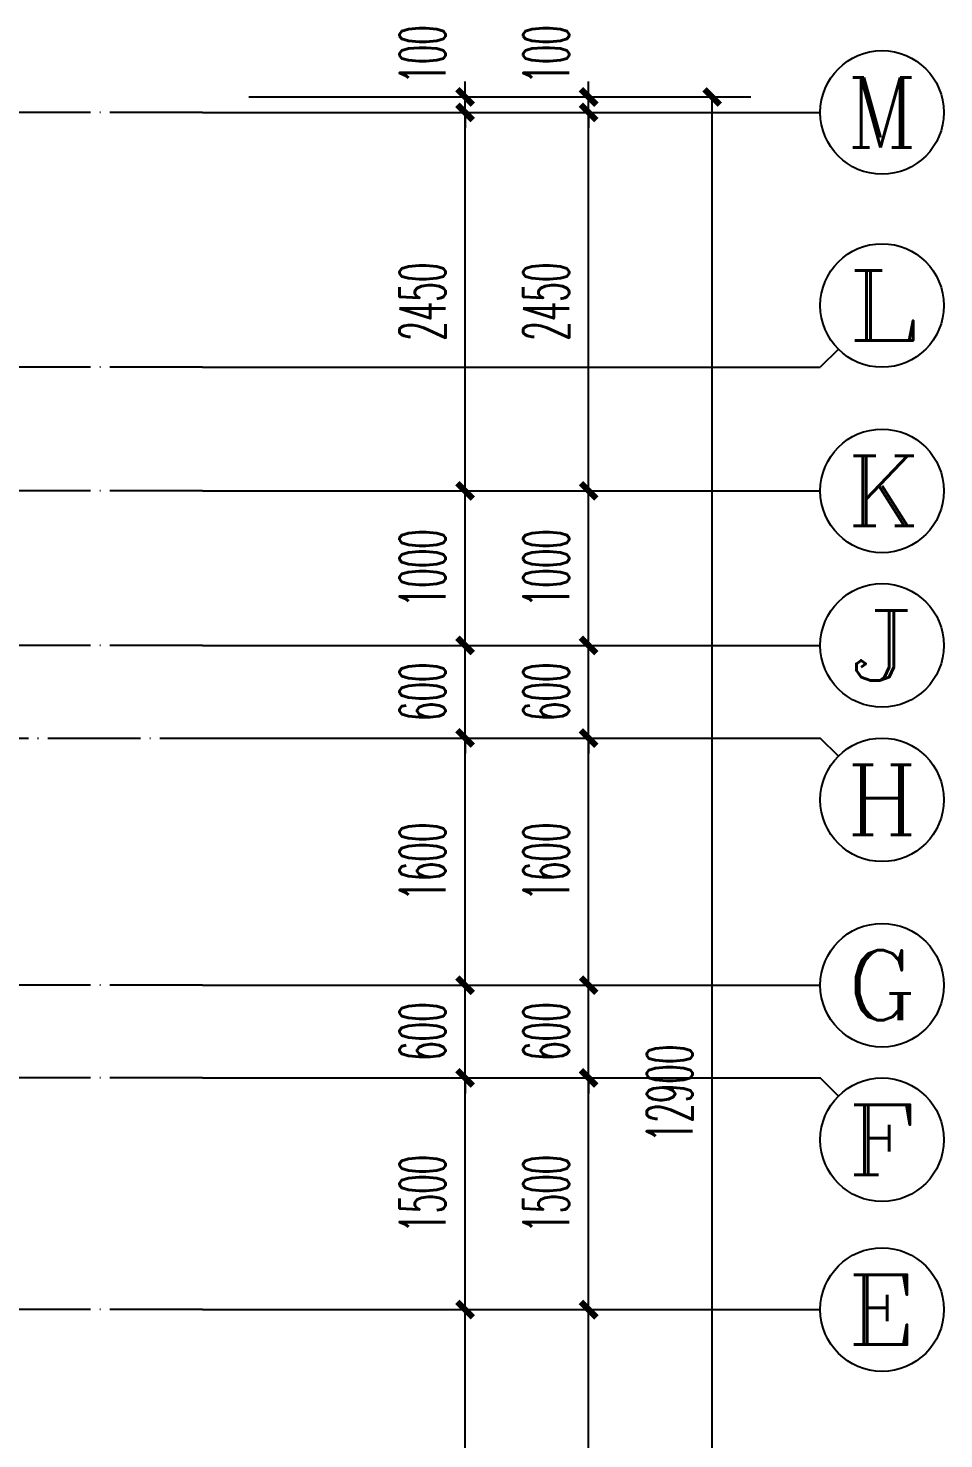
# Model space of a CAD drawing. Extents: x 27938 to 1507990, y 110129 to 923079.
# Drawn here: x 878788 to 884717, y 288174 to 297306 of the extents above; entities that cross this region are included whole.
import ezdxf
from ezdxf.enums import TextEntityAlignment as Align

# ---------------------------------------------------------------- set-up
doc = ezdxf.new("R2010")
doc.units = 0
doc.header["$LTSCALE"] = 1000
doc.header["$MEASUREMENT"] = 0
doc.linetypes.add('DOTE', pattern=[2.42, 2, -0.2, 0.02, -0.2])
for name, color, linetype in [('----建筑底图', 8, 'Continuous'), ('AXIS', 3, 'Continuous'), ('AXIS_TEXT', 7, 'Continuous'), ('DOTE', 1, 'Continuous')]:
    doc.layers.add(name, color=color, linetype=linetype)
doc.styles.add('_TCH_AXIS', font='COMPLEX', dxfattribs={"bigfont": 'GBCBIG'})
doc.styles.add('_TCH_DIM_T3', font='SIMPLEX.shx', dxfattribs={"width": 0.494118, "bigfont": 'GBCBIG.shx'})
doc.styles.add('COMPLEX', font='COMPLEX')
doc.dimstyles.new('_TCH_ARCH&&100', dxfattribs={"dimtxt": 297.5, "dimasz": 100, "dimexe": 250, "dimexo": 300, "dimgap": 126.25, "dimtad": 1, "dimdec": 0, "dimzin": 0, "dimdsep": 46, "dimtxsty": '_TCH_DIM_T3', "dimblk": 'ARCHTICK', "dimcen": 0.09, "dimclrt": 4, "dimazin": 2, "dimtfac": 1, "dimtdec": 0, "dimtix": 1, "dimtmove": 2, "dimatfit": 3, "dimfxl": 100, "dimtolj": 1, "dimtzin": 0, "dimarcsym": 0})

# ---------------------------------------------------------------- blocks, each defined once
blk = doc.blocks.new('_ArchTick')
at = {"color": 0, "linetype": 'ByBlock', "const_width": 0.4}
blk.add_lwpolyline([(-0.5, -0.5), (0.5, 0.5)], dxfattribs=at)
blk = doc.blocks.new('*D1167')
at = {"layer": 'AXIS', "color": 0, "lineweight": -2}
for p, q in [((66602.5, -16549.8), (69852.5, -16549.8)), ((69602.5, -29449.8), (69602.5, -16549.8)), ((66602.5, -29449.8), (69852.5, -29449.8))]:
    blk.add_line(p, q, dxfattribs=at)
at = {"layer": 'Defpoints', "color": 0}
for p in [(66302.5, -16549.8), (69602.5, -16549.8), (66302.5, -29449.8)]:
    blk.add_point(p, dxfattribs=at)
at = {"layer": 'AXIS', "color": 0, "lineweight": -2, "xscale": 100, "yscale": 100, "zscale": 100}
for p, rotation in [((69602.5, -16549.8), 90), ((69602.5, -29449.8), 270)]:
    blk.add_blockref('_ArchTick', p, dxfattribs=dict(at, rotation=rotation))
at = {"layer": 'AXIS', "color": 4, "insert": (69327.5, -22999.8), "char_height": 297.5, "attachment_point": 5, "rotation": 90, "style": '_TCH_DIM_T3'}
blk.add_mtext('\\A1;12900', dxfattribs=at)
blk = doc.blocks.new('*D1172')
at = {"layer": 'AXIS', "color": 0, "lineweight": -2}
for p, q in [((66602.5, -24399.8), (69052.5, -24399.8)), ((68802.5, -27399.8), (68802.5, -24399.8)), ((66602.5, -27399.8), (69052.5, -27399.8))]:
    blk.add_line(p, q, dxfattribs=at)
at = {"layer": 'Defpoints', "color": 0}
for p in [(66302.5, -24399.8), (68802.5, -24399.8), (66302.5, -27399.8)]:
    blk.add_point(p, dxfattribs=at)
at = {"layer": 'AXIS', "color": 0, "lineweight": -2, "xscale": 100, "yscale": 100, "zscale": 100}
for p, rotation in [((68802.5, -24399.8), 90), ((68802.5, -27399.8), 270)]:
    blk.add_blockref('_ArchTick', p, dxfattribs=dict(at, rotation=rotation))
at = {"layer": 'AXIS', "color": 4, "insert": (68527.5, -25899.8), "char_height": 297.5, "attachment_point": 5, "rotation": 90, "style": '_TCH_DIM_T3'}
blk.add_mtext('\\A1;3000', dxfattribs=at)
blk = doc.blocks.new('*D1173')
at = {"layer": 'AXIS', "color": 0, "lineweight": -2}
for p, q in [((66602.5, -22899.8), (69052.5, -22899.8)), ((68802.5, -24399.8), (68802.5, -22899.8)), ((66602.5, -24399.8), (69052.5, -24399.8))]:
    blk.add_line(p, q, dxfattribs=at)
at = {"layer": 'Defpoints', "color": 0}
for p in [(66302.5, -22899.8), (68802.5, -22899.8), (66302.5, -24399.8)]:
    blk.add_point(p, dxfattribs=at)
at = {"layer": 'AXIS', "color": 0, "lineweight": -2, "xscale": 100, "yscale": 100, "zscale": 100}
for p, rotation in [((68802.5, -22899.8), 90), ((68802.5, -24399.8), 270)]:
    blk.add_blockref('_ArchTick', p, dxfattribs=dict(at, rotation=rotation))
at = {"layer": 'AXIS', "color": 4, "insert": (68527.5, -23649.8), "char_height": 297.5, "attachment_point": 5, "rotation": 90, "style": '_TCH_DIM_T3'}
blk.add_mtext('\\A1;1500', dxfattribs=at)
blk = doc.blocks.new('*D1174')
at = {"layer": 'AXIS', "color": 0, "lineweight": -2}
for p, q in [((68802.5, -22299.8), (68802.5, -22199.8)), ((66602.5, -22299.8), (69052.5, -22299.8)), ((68802.5, -22899.8), (68802.5, -22299.8)), ((66602.5, -22899.8), (69052.5, -22899.8)), ((68802.5, -22899.8), (68802.5, -22999.8))]:
    blk.add_line(p, q, dxfattribs=at)
at = {"layer": 'Defpoints', "color": 0}
for p in [(66302.5, -22299.8), (68802.5, -22299.8), (66302.5, -22899.8)]:
    blk.add_point(p, dxfattribs=at)
at = {"layer": 'AXIS', "color": 0, "lineweight": -2, "xscale": 100, "yscale": 100, "zscale": 100}
for p, rotation in [((68802.5, -22299.8), 270), ((68802.5, -22899.8), 90)]:
    blk.add_blockref('_ArchTick', p, dxfattribs=dict(at, rotation=rotation))
at = {"layer": 'AXIS', "color": 4, "insert": (68527.5, -22599.8), "char_height": 297.5, "attachment_point": 5, "rotation": 90, "style": '_TCH_DIM_T3'}
blk.add_mtext('\\A1;600', dxfattribs=at)
blk = doc.blocks.new('*D1175')
at = {"layer": 'AXIS', "color": 0, "lineweight": -2}
for p, q in [((66602.5, -20699.5), (69052.5, -20699.5)), ((68802.5, -22299.8), (68802.5, -20699.5)), ((66602.5, -22299.8), (69052.5, -22299.8))]:
    blk.add_line(p, q, dxfattribs=at)
at = {"layer": 'Defpoints', "color": 0}
for p in [(66302.5, -20699.5), (68802.5, -20699.5), (66302.5, -22299.8)]:
    blk.add_point(p, dxfattribs=at)
at = {"layer": 'AXIS', "color": 0, "lineweight": -2, "xscale": 100, "yscale": 100, "zscale": 100}
for p, rotation in [((68802.5, -20699.5), 90), ((68802.5, -22299.8), 270)]:
    blk.add_blockref('_ArchTick', p, dxfattribs=dict(at, rotation=rotation))
at = {"layer": 'AXIS', "color": 4, "insert": (68527.5, -21499.7), "char_height": 297.5, "attachment_point": 5, "rotation": 90, "style": '_TCH_DIM_T3'}
blk.add_mtext('\\A1;1600', dxfattribs=at)
blk = doc.blocks.new('*D1176')
at = {"layer": 'AXIS', "color": 0, "lineweight": -2}
for p, q in [((68802.5, -20099.8), (68802.5, -19999.8)), ((66602.5, -20099.8), (69052.5, -20099.8)), ((68802.5, -20699.5), (68802.5, -20099.8)), ((66602.5, -20699.5), (69052.5, -20699.5)), ((68802.5, -20699.5), (68802.5, -20799.5))]:
    blk.add_line(p, q, dxfattribs=at)
at = {"layer": 'Defpoints', "color": 0}
for p in [(66302.5, -20099.8), (68802.5, -20099.8), (66302.5, -20699.5)]:
    blk.add_point(p, dxfattribs=at)
at = {"layer": 'AXIS', "color": 0, "lineweight": -2, "xscale": 100, "yscale": 100, "zscale": 100}
for p, rotation in [((68802.5, -20099.8), 270), ((68802.5, -20699.5), 90)]:
    blk.add_blockref('_ArchTick', p, dxfattribs=dict(at, rotation=rotation))
at = {"layer": 'AXIS', "color": 4, "insert": (68527.5, -20399.7), "char_height": 297.5, "attachment_point": 5, "rotation": 90, "style": '_TCH_DIM_T3'}
blk.add_mtext('\\A1;600', dxfattribs=at)
blk = doc.blocks.new('*D1177')
at = {"layer": 'AXIS', "color": 0, "lineweight": -2}
for p, q in [((66602.5, -19099.8), (69052.5, -19099.8)), ((68802.5, -20099.8), (68802.5, -19099.8)), ((66602.5, -20099.8), (69052.5, -20099.8))]:
    blk.add_line(p, q, dxfattribs=at)
at = {"layer": 'Defpoints', "color": 0}
for p in [(66302.5, -19099.8), (68802.5, -19099.8), (66302.5, -20099.8)]:
    blk.add_point(p, dxfattribs=at)
at = {"layer": 'AXIS', "color": 0, "lineweight": -2, "xscale": 100, "yscale": 100, "zscale": 100}
for p, rotation in [((68802.5, -19099.8), 90), ((68802.5, -20099.8), 270)]:
    blk.add_blockref('_ArchTick', p, dxfattribs=dict(at, rotation=rotation))
at = {"layer": 'AXIS', "color": 4, "insert": (68527.5, -19599.8), "char_height": 297.5, "attachment_point": 5, "rotation": 90, "style": '_TCH_DIM_T3'}
blk.add_mtext('\\A1;1000', dxfattribs=at)
blk = doc.blocks.new('*D1178')
at = {"layer": 'AXIS', "color": 0, "lineweight": -2}
for p, q in [((66602.5, -16649.8), (69052.5, -16649.8)), ((68802.5, -19099.8), (68802.5, -16649.8)), ((66602.5, -19099.8), (69052.5, -19099.8))]:
    blk.add_line(p, q, dxfattribs=at)
at = {"layer": 'Defpoints', "color": 0}
for p in [(66302.5, -16649.8), (68802.5, -16649.8), (66302.5, -19099.8)]:
    blk.add_point(p, dxfattribs=at)
at = {"layer": 'AXIS', "color": 0, "lineweight": -2, "xscale": 100, "yscale": 100, "zscale": 100}
for p, rotation in [((68802.5, -16649.8), 90), ((68802.5, -19099.8), 270)]:
    blk.add_blockref('_ArchTick', p, dxfattribs=dict(at, rotation=rotation))
at = {"layer": 'AXIS', "color": 4, "insert": (68527.5, -17874.8), "char_height": 297.5, "attachment_point": 5, "rotation": 90, "style": '_TCH_DIM_T3'}
blk.add_mtext('\\A1;2450', dxfattribs=at)
blk = doc.blocks.new('*D1179')
at = {"layer": 'AXIS', "color": 0, "lineweight": -2}
for p, q in [((68802.5, -16549.8), (68802.5, -16449.8)), ((66602.5, -16549.8), (69052.5, -16549.8)), ((68802.5, -16649.8), (68802.5, -16549.8)), ((66602.5, -16649.8), (69052.5, -16649.8)), ((68802.5, -16649.8), (68802.5, -16749.8))]:
    blk.add_line(p, q, dxfattribs=at)
at = {"layer": 'Defpoints', "color": 0}
for p in [(66302.5, -16549.8), (68802.5, -16549.8), (66302.5, -16649.8)]:
    blk.add_point(p, dxfattribs=at)
at = {"layer": 'AXIS', "color": 0, "lineweight": -2, "xscale": 100, "yscale": 100, "zscale": 100}
for p, rotation in [((68802.5, -16549.8), 270), ((68802.5, -16649.8), 90)]:
    blk.add_blockref('_ArchTick', p, dxfattribs=dict(at, rotation=rotation))
at = {"layer": 'AXIS', "color": 4, "insert": (68527.5, -16274.8), "char_height": 297.5, "attachment_point": 5, "rotation": 90, "style": '_TCH_DIM_T3'}
blk.add_mtext('\\A1;100', dxfattribs=at)
blk = doc.blocks.new('*D1186')
at = {"layer": 'AXIS', "color": 0, "lineweight": -2}
for p, q in [((66602.5, -24399.8), (68252.5, -24399.8)), ((68002.5, -27399.8), (68002.5, -24399.8)), ((66602.5, -27399.8), (68252.5, -27399.8))]:
    blk.add_line(p, q, dxfattribs=at)
at = {"layer": 'Defpoints', "color": 0}
for p in [(66302.5, -24399.8), (68002.5, -24399.8), (66302.5, -27399.8)]:
    blk.add_point(p, dxfattribs=at)
at = {"layer": 'AXIS', "color": 0, "lineweight": -2, "xscale": 100, "yscale": 100, "zscale": 100}
for p, rotation in [((68002.5, -24399.8), 90), ((68002.5, -27399.8), 270)]:
    blk.add_blockref('_ArchTick', p, dxfattribs=dict(at, rotation=rotation))
at = {"layer": 'AXIS', "color": 4, "insert": (67727.5, -25899.8), "char_height": 297.5, "attachment_point": 5, "rotation": 90, "style": '_TCH_DIM_T3'}
blk.add_mtext('\\A1;3000', dxfattribs=at)
blk = doc.blocks.new('*D1187')
at = {"layer": 'AXIS', "color": 0, "lineweight": -2}
for p, q in [((66602.5, -22899.8), (68252.5, -22899.8)), ((68002.5, -24399.8), (68002.5, -22899.8)), ((66602.5, -24399.8), (68252.5, -24399.8))]:
    blk.add_line(p, q, dxfattribs=at)
at = {"layer": 'Defpoints', "color": 0}
for p in [(66302.5, -22899.8), (68002.5, -22899.8), (66302.5, -24399.8)]:
    blk.add_point(p, dxfattribs=at)
at = {"layer": 'AXIS', "color": 0, "lineweight": -2, "xscale": 100, "yscale": 100, "zscale": 100}
for p, rotation in [((68002.5, -22899.8), 90), ((68002.5, -24399.8), 270)]:
    blk.add_blockref('_ArchTick', p, dxfattribs=dict(at, rotation=rotation))
at = {"layer": 'AXIS', "color": 4, "insert": (67727.5, -23649.8), "char_height": 297.5, "attachment_point": 5, "rotation": 90, "style": '_TCH_DIM_T3'}
blk.add_mtext('\\A1;1500', dxfattribs=at)
blk = doc.blocks.new('*D1188')
at = {"layer": 'AXIS', "color": 0, "lineweight": -2}
for p, q in [((68002.5, -22299.8), (68002.5, -22199.8)), ((66602.5, -22299.8), (68252.5, -22299.8)), ((68002.5, -22899.8), (68002.5, -22299.8)), ((66602.5, -22899.8), (68252.5, -22899.8)), ((68002.5, -22899.8), (68002.5, -22999.8))]:
    blk.add_line(p, q, dxfattribs=at)
at = {"layer": 'Defpoints', "color": 0}
for p in [(66302.5, -22299.8), (68002.5, -22299.8), (66302.5, -22899.8)]:
    blk.add_point(p, dxfattribs=at)
at = {"layer": 'AXIS', "color": 0, "lineweight": -2, "xscale": 100, "yscale": 100, "zscale": 100}
for p, rotation in [((68002.5, -22299.8), 270), ((68002.5, -22899.8), 90)]:
    blk.add_blockref('_ArchTick', p, dxfattribs=dict(at, rotation=rotation))
at = {"layer": 'AXIS', "color": 4, "insert": (67727.5, -22599.8), "char_height": 297.5, "attachment_point": 5, "rotation": 90, "style": '_TCH_DIM_T3'}
blk.add_mtext('\\A1;600', dxfattribs=at)
blk = doc.blocks.new('*D1189')
at = {"layer": 'AXIS', "color": 0, "lineweight": -2}
for p, q in [((66602.5, -20699.5), (68252.5, -20699.5)), ((68002.5, -22299.8), (68002.5, -20699.5)), ((66602.5, -22299.8), (68252.5, -22299.8))]:
    blk.add_line(p, q, dxfattribs=at)
at = {"layer": 'Defpoints', "color": 0}
for p in [(66302.5, -20699.5), (68002.5, -20699.5), (66302.5, -22299.8)]:
    blk.add_point(p, dxfattribs=at)
at = {"layer": 'AXIS', "color": 0, "lineweight": -2, "xscale": 100, "yscale": 100, "zscale": 100}
for p, rotation in [((68002.5, -20699.5), 90), ((68002.5, -22299.8), 270)]:
    blk.add_blockref('_ArchTick', p, dxfattribs=dict(at, rotation=rotation))
at = {"layer": 'AXIS', "color": 4, "insert": (67727.5, -21499.7), "char_height": 297.5, "attachment_point": 5, "rotation": 90, "style": '_TCH_DIM_T3'}
blk.add_mtext('\\A1;1600', dxfattribs=at)
blk = doc.blocks.new('*D1190')
at = {"layer": 'AXIS', "color": 0, "lineweight": -2}
for p, q in [((68002.5, -20099.8), (68002.5, -19999.8)), ((66602.5, -20099.8), (68252.5, -20099.8)), ((68002.5, -20699.5), (68002.5, -20099.8)), ((66602.5, -20699.5), (68252.5, -20699.5)), ((68002.5, -20699.5), (68002.5, -20799.5))]:
    blk.add_line(p, q, dxfattribs=at)
at = {"layer": 'Defpoints', "color": 0}
for p in [(66302.5, -20099.8), (68002.5, -20099.8), (66302.5, -20699.5)]:
    blk.add_point(p, dxfattribs=at)
at = {"layer": 'AXIS', "color": 0, "lineweight": -2, "xscale": 100, "yscale": 100, "zscale": 100}
for p, rotation in [((68002.5, -20099.8), 270), ((68002.5, -20699.5), 90)]:
    blk.add_blockref('_ArchTick', p, dxfattribs=dict(at, rotation=rotation))
at = {"layer": 'AXIS', "color": 4, "insert": (67727.5, -20399.7), "char_height": 297.5, "attachment_point": 5, "rotation": 90, "style": '_TCH_DIM_T3'}
blk.add_mtext('\\A1;600', dxfattribs=at)
blk = doc.blocks.new('*D1191')
at = {"layer": 'AXIS', "color": 0, "lineweight": -2}
for p, q in [((66602.5, -19099.8), (68252.5, -19099.8)), ((68002.5, -20099.8), (68002.5, -19099.8)), ((66602.5, -20099.8), (68252.5, -20099.8))]:
    blk.add_line(p, q, dxfattribs=at)
at = {"layer": 'Defpoints', "color": 0}
for p in [(66302.5, -19099.8), (68002.5, -19099.8), (66302.5, -20099.8)]:
    blk.add_point(p, dxfattribs=at)
at = {"layer": 'AXIS', "color": 0, "lineweight": -2, "xscale": 100, "yscale": 100, "zscale": 100}
for p, rotation in [((68002.5, -19099.8), 90), ((68002.5, -20099.8), 270)]:
    blk.add_blockref('_ArchTick', p, dxfattribs=dict(at, rotation=rotation))
at = {"layer": 'AXIS', "color": 4, "insert": (67727.5, -19599.8), "char_height": 297.5, "attachment_point": 5, "rotation": 90, "style": '_TCH_DIM_T3'}
blk.add_mtext('\\A1;1000', dxfattribs=at)
blk = doc.blocks.new('*D1192')
at = {"layer": 'AXIS', "color": 0, "lineweight": -2}
for p, q in [((66602.5, -16649.8), (68252.5, -16649.8)), ((68002.5, -19099.8), (68002.5, -16649.8)), ((66602.5, -19099.8), (68252.5, -19099.8))]:
    blk.add_line(p, q, dxfattribs=at)
at = {"layer": 'Defpoints', "color": 0}
for p in [(66302.5, -16649.8), (68002.5, -16649.8), (66302.5, -19099.8)]:
    blk.add_point(p, dxfattribs=at)
at = {"layer": 'AXIS', "color": 0, "lineweight": -2, "xscale": 100, "yscale": 100, "zscale": 100}
for p, rotation in [((68002.5, -16649.8), 90), ((68002.5, -19099.8), 270)]:
    blk.add_blockref('_ArchTick', p, dxfattribs=dict(at, rotation=rotation))
at = {"layer": 'AXIS', "color": 4, "insert": (67727.5, -17874.8), "char_height": 297.5, "attachment_point": 5, "rotation": 90, "style": '_TCH_DIM_T3'}
blk.add_mtext('\\A1;2450', dxfattribs=at)
blk = doc.blocks.new('*D1193')
at = {"layer": 'AXIS', "color": 0, "lineweight": -2}
for p, q in [((68002.5, -16549.8), (68002.5, -16449.8)), ((66602.5, -16549.8), (68252.5, -16549.8)), ((68002.5, -16649.8), (68002.5, -16549.8)), ((66602.5, -16649.8), (68252.5, -16649.8)), ((68002.5, -16649.8), (68002.5, -16749.8))]:
    blk.add_line(p, q, dxfattribs=at)
at = {"layer": 'Defpoints', "color": 0}
for p in [(66302.5, -16549.8), (68002.5, -16549.8), (66302.5, -16649.8)]:
    blk.add_point(p, dxfattribs=at)
at = {"layer": 'AXIS', "color": 0, "lineweight": -2, "xscale": 100, "yscale": 100, "zscale": 100}
for p, rotation in [((68002.5, -16549.8), 270), ((68002.5, -16649.8), 90)]:
    blk.add_blockref('_ArchTick', p, dxfattribs=dict(at, rotation=rotation))
at = {"layer": 'AXIS', "color": 4, "insert": (67727.5, -16274.8), "char_height": 297.5, "attachment_point": 5, "rotation": 90, "style": '_TCH_DIM_T3'}
blk.add_mtext('\\A1;100', dxfattribs=at)
blk = doc.blocks.new('_AXISO')
blk.add_circle((0, 0), 0.5)
at = {"layer": 'AXIS_TEXT', "style": 'COMPLEX', "width": 1.041667}
blk.add_attdef('A', text='', height=0.56, dxfattribs=at).set_placement((-0.25, -0.28), (0.25, -0.28), align=Align.FIT)
blk = doc.blocks.new('A$C1B43746D')
at = {"layer": 'AXIS', "color": 8}
for p, q in [((66302.5, -16649.8), (70302.5, -16649.8)), ((70419.6, -18182.6), (70302.5, -18299.8)), ((66302.5, -18299.8), (70302.5, -18299.8)), ((66302.5, -19099.8), (70302.5, -19099.8)), ((66302.5, -20099.8), (70302.5, -20099.8)), ((66302.5, -20699.5), (70302.5, -20699.5)), ((70419.6, -20816.7), (70302.5, -20699.5)), ((66302.5, -22299.8), (70302.5, -22299.8)), ((66302.5, -22899.8), (70302.5, -22899.8)), ((70419.6, -23017), (70302.5, -22899.8)), ((66302.5, -24399.8), (70302.5, -24399.8))]:
    blk.add_line(p, q, dxfattribs=at)
at = {"layer": 'DOTE', "color": 169, "linetype": 'DOTE', "ltscale": 0.3}
for p, q in [((66302.5, -16649.8), (12302.5, -16649.8)), ((66302.5, -18299.8), (12302.5, -18299.8)), ((66302.5, -19099.8), (12302.5, -19099.8)), ((66302.5, -20099.8), (12302.5, -20099.8)), ((12302.5, -20699.5), (66302.5, -20699.5)), ((66302.5, -22299.8), (12302.5, -22299.8)), ((66302.5, -22899.8), (12302.5, -22899.8)), ((66302.5, -24399.8), (12302.5, -24399.8))]:
    blk.add_line(p, q, dxfattribs=at)
at = {"layer": 'AXIS', "color": 8}
ref = blk.add_blockref('_AXISO', (70702.5, -16649.8), dxfattribs=dict(at, xscale=800, yscale=800, zscale=800))
ref.add_attrib('A', 'M', dxfattribs={"layer": 'AXIS_TEXT', "color": 8, "ltscale": 0.5, "height": 452.5, "style": '_TCH_AXIS'}).set_placement((70476.2, -16876.1), (70928.7, -16876.1), align=Align.FIT)
ref = blk.add_blockref('_AXISO', (70702.5, -17899.8), dxfattribs=dict(at, xscale=800, yscale=800, zscale=800))
ref.add_attrib('A', 'L', dxfattribs={"layer": 'AXIS_TEXT', "color": 8, "ltscale": 0.5, "height": 452.5, "style": '_TCH_AXIS', "width": 1.4}).set_placement((70476.2, -18126.1), (70928.7, -18126.1), align=Align.FIT)
ref = blk.add_blockref('_AXISO', (70702.5, -19099.8), dxfattribs=dict(at, xscale=800, yscale=800, zscale=800))
ref.add_attrib('A', 'K', dxfattribs={"layer": 'AXIS_TEXT', "color": 8, "ltscale": 0.5, "height": 452.5, "style": '_TCH_AXIS', "width": 1.105263}).set_placement((70476.2, -19326.1), (70928.7, -19326.1), align=Align.FIT)
ref = blk.add_blockref('_AXISO', (70702.5, -20099.8), dxfattribs=dict(at, xscale=800, yscale=800, zscale=800))
ref.add_attrib('A', 'J', dxfattribs={"layer": 'AXIS_TEXT', "color": 8, "ltscale": 0.5, "height": 452.5, "style": '_TCH_AXIS', "width": 1.909091}).set_placement((70476.2, -20326.1), (70928.7, -20326.1), align=Align.FIT)
ref = blk.add_blockref('_AXISO', (70702.5, -21099.5), dxfattribs=dict(at, xscale=800, yscale=800, zscale=800))
ref.add_attrib('A', 'H', dxfattribs={"layer": 'AXIS_TEXT', "color": 8, "ltscale": 0.5, "height": 452.5, "style": '_TCH_AXIS', "width": 1.05}).set_placement((70476.2, -21325.8), (70928.7, -21325.8), align=Align.FIT)
ref = blk.add_blockref('_AXISO', (70702.5, -22299.8), dxfattribs=dict(at, xscale=800, yscale=800, zscale=800))
ref.add_attrib('A', 'G', dxfattribs={"layer": 'AXIS_TEXT', "color": 8, "ltscale": 0.5, "height": 452.5, "style": '_TCH_AXIS', "width": 1.166667}).set_placement((70476.2, -22526.1), (70928.7, -22526.1), align=Align.FIT)
ref = blk.add_blockref('_AXISO', (70702.5, -23299.8), dxfattribs=dict(at, xscale=800, yscale=800, zscale=800))
ref.add_attrib('A', 'F', dxfattribs={"layer": 'AXIS_TEXT', "color": 8, "ltscale": 0.5, "height": 452.5, "style": '_TCH_AXIS', "width": 1.3125}).set_placement((70476.2, -23526.1), (70928.7, -23526.1), align=Align.FIT)
ref = blk.add_blockref('_AXISO', (70702.5, -24399.8), dxfattribs=dict(at, xscale=800, yscale=800, zscale=800))
ref.add_attrib('A', 'E', dxfattribs={"layer": 'AXIS_TEXT', "color": 8, "ltscale": 0.5, "height": 452.5, "style": '_TCH_AXIS', "width": 1.3125}).set_placement((70476.2, -24626.1), (70928.7, -24626.1), align=Align.FIT)
for base, picture, middle in [((68802.5, -16549.8), '*D1179', (68527.5, -16274.8)), ((68002.5, -16549.8), '*D1193', (67727.5, -16274.8))]:
    dim = blk.add_linear_dim(base=base, p1=(66302.5, -16649.8), p2=(66302.5, -16549.8), angle=90, dimstyle='_TCH_ARCH&&100', dxfattribs=at)
    dim.commit()
    dim.dimension.update_dxf_attribs({"geometry": picture, "text_midpoint": middle, "dimtype": 129})
for p1, p2, distance, picture, middle in [((66302.5, -29449.8), (66302.5, -16549.8), -3300, '*D1167', (69327.5, -22999.8)), ((66302.5, -19099.8), (66302.5, -16649.8), -2500, '*D1178', (68527.5, -17874.8)), ((66302.5, -19099.8), (66302.5, -16649.8), -1700, '*D1192', (67727.5, -17874.8)), ((66302.5, -20099.8), (66302.5, -19099.8), -2500, '*D1177', (68527.5, -19599.8)), ((66302.5, -20099.8), (66302.5, -19099.8), -1700, '*D1191', (67727.5, -19599.8)), ((66302.5, -20699.5), (66302.5, -20099.8), -2500, '*D1176', (68527.5, -20399.7)), ((66302.5, -20699.5), (66302.5, -20099.8), -1700, '*D1190', (67727.5, -20399.7)), ((66302.5, -22299.8), (66302.5, -20699.5), -2500, '*D1175', (68527.5, -21499.7)), ((66302.5, -22299.8), (66302.5, -20699.5), -1700, '*D1189', (67727.5, -21499.7)), ((66302.5, -22899.8), (66302.5, -22299.8), -2500, '*D1174', (68527.5, -22599.8)), ((66302.5, -22899.8), (66302.5, -22299.8), -1700, '*D1188', (67727.5, -22599.8)), ((66302.5, -24399.8), (66302.5, -22899.8), -2500, '*D1173', (68527.5, -23649.8)), ((66302.5, -24399.8), (66302.5, -22899.8), -1700, '*D1187', (67727.5, -23649.8)), ((66302.5, -27399.8), (66302.5, -24399.8), -2500, '*D1172', (68527.5, -25899.8)), ((66302.5, -27399.8), (66302.5, -24399.8), -1700, '*D1186', (67727.5, -25899.8))]:
    dim = blk.add_aligned_dim(p1=p1, p2=p2, distance=distance, dimstyle='_TCH_ARCH&&100', dxfattribs=at)
    dim.commit()
    dim.dimension.update_dxf_attribs({"geometry": picture, "text_midpoint": middle})

msp = doc.modelspace()

# ---------------------------------------------------------------- block references
at = {"layer": '----建筑底图', "ltscale": 0.5}
msp.add_blockref('A$C1B43746D', (813614.1, 313410.2), dxfattribs=at)

doc.saveas('drawing.dxf')
